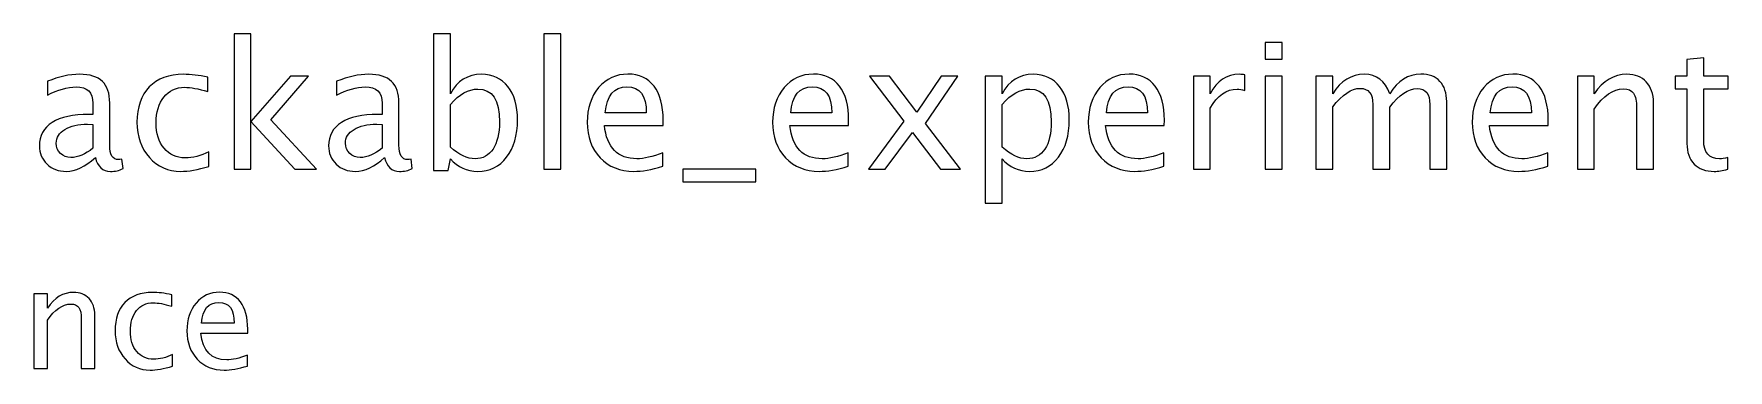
# Model space of a CAD drawing. Header units: centimetres. Extents: x -30.3 to 30.3, y -16.9 to 28.7.
# Drawn here: x 4.71 to 30.27, y 23.65 to 28.71 of the extents above; entities that cross this region are included whole.
import ezdxf

# ---------------------------------------------------------------- set-up
doc = ezdxf.new("R2010")
doc.units = ezdxf.units.CM
doc.header["$MEASUREMENT"] = 0
doc.layers.add('Layer 1', color=7, linetype='Continuous')

msp = doc.modelspace()

# ---------------------------------------------------------------- linework, layer by layer
at = {"layer": 'Layer 1'}
for points, knots in [([(7.73224, 26.67044), (7.73224, 26.67044), (7.73224, 28.71037), (7.73224, 28.71037), (7.73224, 28.71037), (7.73224, 28.71037), (7.98624, 28.71037), (7.98624, 28.71037), (7.98624, 28.71037), (7.98624, 28.71037), (7.98624, 27.39231), (7.98624, 27.39231), (7.98624, 27.39231), (7.98624, 27.39231), (8.58155, 28.07273), (8.58155, 28.07273), (8.58155, 28.07273), (8.58155, 28.07273), (8.85584, 28.07273), (8.85584, 28.07273), (8.85584, 28.07273), (8.85584, 28.07273), (8.28698, 27.41833), (8.28698, 27.41833), (8.28698, 27.41833), (8.28698, 27.41833), (8.9749, 26.67044), (8.9749, 26.67044), (8.9749, 26.67044), (8.9749, 26.67044), (8.6477, 26.67044), (8.6477, 26.67044), (8.6477, 26.67044), (8.6477, 26.67044), (7.98624, 27.38966), (7.98624, 27.38966), (7.98624, 27.38966), (7.98624, 27.38966), (7.98624, 26.67044), (7.98624, 26.67044), (7.98624, 26.67044), (7.98624, 26.67044), (7.73224, 26.67044), (7.73224, 26.67044)], [0, 0, 0, 0, 0.08333333, 0.08333333, 0.08333333, 0.08333333, 0.16666667, 0.16666667, 0.16666667, 0.16666667, 0.25, 0.25, 0.25, 0.25, 0.33333333, 0.33333333, 0.33333333, 0.33333333, 0.41666667, 0.41666667, 0.41666667, 0.41666667, 0.5, 0.5, 0.5, 0.5, 0.58333333, 0.58333333, 0.58333333, 0.58333333, 0.66666667, 0.66666667, 0.66666667, 0.66666667, 0.75, 0.75, 0.75, 0.75, 0.83333333, 0.83333333, 0.83333333, 0.83333333, 1, 1, 1, 1]), ([(10.73967, 26.65457), (10.73967, 26.65457), (10.73967, 28.71037), (10.73967, 28.71037), (10.73967, 28.71037), (10.73967, 28.71037), (10.99367, 28.71037), (10.99367, 28.71037), (10.99367, 28.71037), (10.99367, 28.71037), (10.99367, 27.80771), (10.99367, 27.80771), (10.99367, 27.80771), (11.09774, 28.00394), (11.25428, 28.10183), (11.46286, 28.10183), (11.46286, 28.10183), (11.63176, 28.10183), (11.76449, 28.04054), (11.8615, 27.91751), (11.8615, 27.91751), (11.95852, 27.79448), (12.00702, 27.62647), (12.00702, 27.41348), (12.00702, 27.41348), (12.00702, 27.18153), (11.9519, 26.99411), (11.8421, 26.85212), (11.8421, 26.85212), (11.7323, 26.70969), (11.58766, 26.63869), (11.40862, 26.63869), (11.40862, 26.63869), (11.24238, 26.63869), (11.10391, 26.70219), (10.99367, 26.82963), (10.99367, 26.82963), (10.99367, 26.82963), (10.9628, 26.65457), (10.9628, 26.65457), (10.9628, 26.65457), (10.9628, 26.65457), (10.73967, 26.65457), (10.73967, 26.65457)], [0, 0, 0, 0, 0.08333333, 0.08333333, 0.08333333, 0.08333333, 0.16666667, 0.16666667, 0.16666667, 0.16666667, 0.25, 0.25, 0.25, 0.25, 0.33333333, 0.33333333, 0.33333333, 0.33333333, 0.41666667, 0.41666667, 0.41666667, 0.41666667, 0.5, 0.5, 0.5, 0.5, 0.58333333, 0.58333333, 0.58333333, 0.58333333, 0.66666667, 0.66666667, 0.66666667, 0.66666667, 0.75, 0.75, 0.75, 0.75, 0.83333333, 0.83333333, 0.83333333, 0.83333333, 1, 1, 1, 1]), ([(12.40478, 26.67044), (12.40478, 26.67044), (12.40478, 28.71037), (12.40478, 28.71037), (12.40478, 28.71037), (12.40478, 28.71037), (12.65878, 28.71037), (12.65878, 28.71037), (12.65878, 28.71037), (12.65878, 28.71037), (12.65878, 26.67044), (12.65878, 26.67044), (12.65878, 26.67044), (12.65878, 26.67044), (12.40478, 26.67044), (12.40478, 26.67044)], [0, 0, 0, 0, 0.2, 0.2, 0.2, 0.2, 0.4, 0.4, 0.4, 0.4, 0.6, 0.6, 0.6, 0.6, 1, 1, 1, 1]), ([(23.28532, 28.32938), (23.28532, 28.32938), (23.28532, 28.58338), (23.28532, 28.58338), (23.28532, 28.58338), (23.28532, 28.58338), (23.53932, 28.58338), (23.53932, 28.58338), (23.53932, 28.58338), (23.53932, 28.58338), (23.53932, 28.32938), (23.53932, 28.32938), (23.53932, 28.32938), (23.53932, 28.32938), (23.28532, 28.32938), (23.28532, 28.32938)], [0, 0, 0, 0, 0.2, 0.2, 0.2, 0.2, 0.4, 0.4, 0.4, 0.4, 0.6, 0.6, 0.6, 0.6, 1, 1, 1, 1]), ([(30.26369, 26.67088), (30.1852, 26.64927), (30.11685, 26.63869), (30.05908, 26.63869), (30.05908, 26.63869), (29.92943, 26.63869), (29.82845, 26.67573), (29.75613, 26.74981), (29.75613, 26.74981), (29.68337, 26.8239), (29.64721, 26.92664), (29.64721, 27.0585), (29.64721, 27.0585), (29.64721, 27.0585), (29.64721, 27.88223), (29.64721, 27.88223), (29.64721, 27.88223), (29.64721, 27.88223), (29.47171, 27.88223), (29.47171, 27.88223), (29.47171, 27.88223), (29.47171, 27.88223), (29.47171, 28.07273), (29.47171, 28.07273), (29.47171, 28.07273), (29.47171, 28.07273), (29.64721, 28.07273), (29.64721, 28.07273), (29.64721, 28.07273), (29.64721, 28.07273), (29.64721, 28.32629), (29.64721, 28.32629), (29.64721, 28.32629), (29.64721, 28.32629), (29.90121, 28.35054), (29.90121, 28.35054), (29.90121, 28.35054), (29.90121, 28.35054), (29.90121, 28.07273), (29.90121, 28.07273), (29.90121, 28.07273), (29.90121, 28.07273), (30.26898, 28.07273), (30.26898, 28.07273), (30.26898, 28.07273), (30.26898, 28.07273), (30.26898, 27.88223), (30.26898, 27.88223), (30.26898, 27.88223), (30.26898, 27.88223), (29.90121, 27.88223), (29.90121, 27.88223), (29.90121, 27.88223), (29.90121, 27.88223), (29.90121, 27.10436), (29.90121, 27.10436), (29.90121, 27.10436), (29.90121, 26.92091), (29.98103, 26.82919), (30.14022, 26.82919), (30.14022, 26.82919), (30.17417, 26.82919), (30.21518, 26.83492), (30.26369, 26.84595), (30.26369, 26.84595), (30.26369, 26.84595), (30.26369, 26.67088), (30.26369, 26.67088)], [0, 0, 0, 0, 0.05555556, 0.05555556, 0.05555556, 0.05555556, 0.11111111, 0.11111111, 0.11111111, 0.11111111, 0.16666667, 0.16666667, 0.16666667, 0.16666667, 0.22222222, 0.22222222, 0.22222222, 0.22222222, 0.27777778, 0.27777778, 0.27777778, 0.27777778, 0.33333333, 0.33333333, 0.33333333, 0.33333333, 0.38888889, 0.38888889, 0.38888889, 0.38888889, 0.44444444, 0.44444444, 0.44444444, 0.44444444, 0.5, 0.5, 0.5, 0.5, 0.55555556, 0.55555556, 0.55555556, 0.55555556, 0.61111111, 0.61111111, 0.61111111, 0.61111111, 0.66666667, 0.66666667, 0.66666667, 0.66666667, 0.72222222, 0.72222222, 0.72222222, 0.72222222, 0.77777778, 0.77777778, 0.77777778, 0.77777778, 0.83333333, 0.83333333, 0.83333333, 0.83333333, 0.88888889, 0.88888889, 0.88888889, 0.88888889, 1, 1, 1, 1]), ([(5.63894, 26.84903), (5.48637, 26.7088), (5.33952, 26.63869), (5.19841, 26.63869), (5.19841, 26.63869), (5.08244, 26.63869), (4.98586, 26.67485), (4.90958, 26.74761), (4.90958, 26.74761), (4.83285, 26.82037), (4.79448, 26.91209), (4.79448, 27.02278), (4.79448, 27.02278), (4.79448, 27.17579), (4.85886, 27.29353), (4.98763, 27.37555), (4.98763, 27.37555), (5.11639, 27.45757), (5.30116, 27.49858), (5.54193, 27.49858), (5.54193, 27.49858), (5.54193, 27.49858), (5.60146, 27.49858), (5.60146, 27.49858), (5.60146, 27.49858), (5.60146, 27.49858), (5.60146, 27.66748), (5.60146, 27.66748), (5.60146, 27.66748), (5.60146, 27.8302), (5.51679, 27.91133), (5.34702, 27.91133), (5.34702, 27.91133), (5.21561, 27.91133), (5.07185, 27.86988), (4.91619, 27.78698), (4.91619, 27.78698), (4.91619, 27.78698), (4.91619, 27.996), (4.91619, 27.996), (4.91619, 27.996), (5.08729, 28.06656), (5.24868, 28.10183), (5.39994, 28.10183), (5.39994, 28.10183), (5.5556, 28.10183), (5.67069, 28.06656), (5.74433, 27.99556), (5.74433, 27.99556), (5.81842, 27.92456), (5.85546, 27.8152), (5.85546, 27.66748), (5.85546, 27.66748), (5.85546, 27.66748), (5.85546, 27.0338), (5.85546, 27.0338), (5.85546, 27.0338), (5.85546, 26.88872), (5.9, 26.81596), (5.98951, 26.81596), (5.98951, 26.81596), (6.00054, 26.81596), (6.01685, 26.81772), (6.03846, 26.82125), (6.03846, 26.82125), (6.03846, 26.82125), (6.05654, 26.68014), (6.05654, 26.68014), (6.05654, 26.68014), (5.99878, 26.65236), (5.93528, 26.63869), (5.8656, 26.63869), (5.8656, 26.63869), (5.74698, 26.63869), (5.67157, 26.7088), (5.63894, 26.84903)], [0, 0, 0, 0, 0.05, 0.05, 0.05, 0.05, 0.1, 0.1, 0.1, 0.1, 0.15, 0.15, 0.15, 0.15, 0.2, 0.2, 0.2, 0.2, 0.25, 0.25, 0.25, 0.25, 0.3, 0.3, 0.3, 0.3, 0.35, 0.35, 0.35, 0.35, 0.4, 0.4, 0.4, 0.4, 0.45, 0.45, 0.45, 0.45, 0.5, 0.5, 0.5, 0.5, 0.55, 0.55, 0.55, 0.55, 0.6, 0.6, 0.6, 0.6, 0.65, 0.65, 0.65, 0.65, 0.7, 0.7, 0.7, 0.7, 0.75, 0.75, 0.75, 0.75, 0.8, 0.8, 0.8, 0.8, 0.85, 0.85, 0.85, 0.85, 0.9, 0.9, 0.9, 0.9, 1, 1, 1, 1]), ([(7.3508, 26.71277), (7.18631, 26.66338), (7.04432, 26.63869), (6.92482, 26.63869), (6.92482, 26.63869), (6.7352, 26.63869), (6.57821, 26.7088), (6.45342, 26.84859), (6.45342, 26.84859), (6.32862, 26.98882), (6.266, 27.16565), (6.266, 27.37864), (6.266, 27.37864), (6.266, 27.60618), (6.32774, 27.78389), (6.45121, 27.91089), (6.45121, 27.91089), (6.57468, 28.03833), (6.7471, 28.10183), (6.96847, 28.10183), (6.96847, 28.10183), (7.07739, 28.10183), (7.19998, 28.08684), (7.33492, 28.05685), (7.33492, 28.05685), (7.33492, 28.05685), (7.33492, 27.84254), (7.33492, 27.84254), (7.33492, 27.84254), (7.1916, 27.88488), (7.07475, 27.90604), (6.98479, 27.90604), (6.98479, 27.90604), (6.85426, 27.90604), (6.74975, 27.85709), (6.6717, 27.75964), (6.6717, 27.75964), (6.59365, 27.66219), (6.5544, 27.5321), (6.5544, 27.36982), (6.5544, 27.36982), (6.5544, 27.21239), (6.59497, 27.08539), (6.67567, 26.98794), (6.67567, 26.98794), (6.75637, 26.89093), (6.86176, 26.84242), (6.99273, 26.84242), (6.99273, 26.84242), (7.1087, 26.84242), (7.22776, 26.87241), (7.3508, 26.93238), (7.3508, 26.93238), (7.3508, 26.93238), (7.3508, 26.71277), (7.3508, 26.71277)], [0, 0, 0, 0, 0.06666667, 0.06666667, 0.06666667, 0.06666667, 0.13333333, 0.13333333, 0.13333333, 0.13333333, 0.2, 0.2, 0.2, 0.2, 0.26666667, 0.26666667, 0.26666667, 0.26666667, 0.33333333, 0.33333333, 0.33333333, 0.33333333, 0.4, 0.4, 0.4, 0.4, 0.46666667, 0.46666667, 0.46666667, 0.46666667, 0.53333333, 0.53333333, 0.53333333, 0.53333333, 0.6, 0.6, 0.6, 0.6, 0.66666667, 0.66666667, 0.66666667, 0.66666667, 0.73333333, 0.73333333, 0.73333333, 0.73333333, 0.8, 0.8, 0.8, 0.8, 0.86666667, 0.86666667, 0.86666667, 0.86666667, 1, 1, 1, 1]), ([(10.00148, 26.84903), (9.84891, 26.7088), (9.70206, 26.63869), (9.56095, 26.63869), (9.56095, 26.63869), (9.44498, 26.63869), (9.3484, 26.67485), (9.27212, 26.74761), (9.27212, 26.74761), (9.19539, 26.82037), (9.15702, 26.91209), (9.15702, 27.02278), (9.15702, 27.02278), (9.15702, 27.17579), (9.2214, 27.29353), (9.35017, 27.37555), (9.35017, 27.37555), (9.47893, 27.45757), (9.6637, 27.49858), (9.90447, 27.49858), (9.90447, 27.49858), (9.90447, 27.49858), (9.964, 27.49858), (9.964, 27.49858), (9.964, 27.49858), (9.964, 27.49858), (9.964, 27.66748), (9.964, 27.66748), (9.964, 27.66748), (9.964, 27.8302), (9.87933, 27.91133), (9.70956, 27.91133), (9.70956, 27.91133), (9.57815, 27.91133), (9.43439, 27.86988), (9.27873, 27.78698), (9.27873, 27.78698), (9.27873, 27.78698), (9.27873, 27.996), (9.27873, 27.996), (9.27873, 27.996), (9.44983, 28.06656), (9.61122, 28.10183), (9.76248, 28.10183), (9.76248, 28.10183), (9.91814, 28.10183), (10.03323, 28.06656), (10.10687, 27.99556), (10.10687, 27.99556), (10.18096, 27.92456), (10.218, 27.8152), (10.218, 27.66748), (10.218, 27.66748), (10.218, 27.66748), (10.218, 27.0338), (10.218, 27.0338), (10.218, 27.0338), (10.218, 26.88872), (10.26254, 26.81596), (10.35205, 26.81596), (10.35205, 26.81596), (10.36308, 26.81596), (10.37939, 26.81772), (10.401, 26.82125), (10.401, 26.82125), (10.401, 26.82125), (10.41908, 26.68014), (10.41908, 26.68014), (10.41908, 26.68014), (10.36132, 26.65236), (10.29782, 26.63869), (10.22814, 26.63869), (10.22814, 26.63869), (10.10952, 26.63869), (10.03411, 26.7088), (10.00148, 26.84903)], [0, 0, 0, 0, 0.05, 0.05, 0.05, 0.05, 0.1, 0.1, 0.1, 0.1, 0.15, 0.15, 0.15, 0.15, 0.2, 0.2, 0.2, 0.2, 0.25, 0.25, 0.25, 0.25, 0.3, 0.3, 0.3, 0.3, 0.35, 0.35, 0.35, 0.35, 0.4, 0.4, 0.4, 0.4, 0.45, 0.45, 0.45, 0.45, 0.5, 0.5, 0.5, 0.5, 0.55, 0.55, 0.55, 0.55, 0.6, 0.6, 0.6, 0.6, 0.65, 0.65, 0.65, 0.65, 0.7, 0.7, 0.7, 0.7, 0.75, 0.75, 0.75, 0.75, 0.8, 0.8, 0.8, 0.8, 0.85, 0.85, 0.85, 0.85, 0.9, 0.9, 0.9, 0.9, 1, 1, 1, 1]), ([(10.99367, 27.0047), (11.12464, 26.88784), (11.24943, 26.82919), (11.36805, 26.82919), (11.36805, 26.82919), (11.48491, 26.82919), (11.57531, 26.87814), (11.63881, 26.97559), (11.63881, 26.97559), (11.70275, 27.07305), (11.7345, 27.21019), (11.7345, 27.38746), (11.7345, 27.38746), (11.7345, 27.71554), (11.62602, 27.87958), (11.40906, 27.87958), (11.40906, 27.87958), (11.26707, 27.87958), (11.12861, 27.80286), (10.99367, 27.64896), (10.99367, 27.64896), (10.99367, 27.64896), (10.99367, 27.0047), (10.99367, 27.0047)], [0, 0, 0, 0, 0.14285714, 0.14285714, 0.14285714, 0.14285714, 0.28571429, 0.28571429, 0.28571429, 0.28571429, 0.42857143, 0.42857143, 0.42857143, 0.42857143, 0.57142857, 0.57142857, 0.57142857, 0.57142857, 0.71428571, 0.71428571, 0.71428571, 0.71428571, 1, 1, 1, 1]), ([(14.19865, 26.71542), (14.02799, 26.66427), (13.88203, 26.63869), (13.76032, 26.63869), (13.76032, 26.63869), (13.55262, 26.63869), (13.38373, 26.70748), (13.25365, 26.84462), (13.25365, 26.84462), (13.12356, 26.98177), (13.05829, 27.15948), (13.05829, 27.3782), (13.05829, 27.3782), (13.05829, 27.59031), (13.11562, 27.76449), (13.23071, 27.90075), (13.23071, 27.90075), (13.34581, 28.03657), (13.49309, 28.10448), (13.67257, 28.10448), (13.67257, 28.10448), (13.84234, 28.10448), (13.97375, 28.04407), (14.06636, 27.92324), (14.06636, 27.92324), (14.15896, 27.80241), (14.20526, 27.63132), (14.20526, 27.40951), (14.20526, 27.40951), (14.20526, 27.40951), (14.20394, 27.3319), (14.20394, 27.3319), (14.20394, 27.3319), (14.20394, 27.3319), (13.31759, 27.3319), (13.31759, 27.3319), (13.31759, 27.3319), (13.35463, 26.99676), (13.51823, 26.82919), (13.80795, 26.82919), (13.80795, 26.82919), (13.91422, 26.82919), (14.04431, 26.85918), (14.19865, 26.91915), (14.19865, 26.91915), (14.19865, 26.91915), (14.19865, 26.71542), (14.19865, 26.71542)], [0, 0, 0, 0, 0.07692308, 0.07692308, 0.07692308, 0.07692308, 0.15384615, 0.15384615, 0.15384615, 0.15384615, 0.23076923, 0.23076923, 0.23076923, 0.23076923, 0.30769231, 0.30769231, 0.30769231, 0.30769231, 0.38461538, 0.38461538, 0.38461538, 0.38461538, 0.46153846, 0.46153846, 0.46153846, 0.46153846, 0.53846154, 0.53846154, 0.53846154, 0.53846154, 0.61538462, 0.61538462, 0.61538462, 0.61538462, 0.69230769, 0.69230769, 0.69230769, 0.69230769, 0.76923077, 0.76923077, 0.76923077, 0.76923077, 0.84615385, 0.84615385, 0.84615385, 0.84615385, 1, 1, 1, 1]), ([(13.33082, 27.5224), (13.33082, 27.5224), (13.94994, 27.5224), (13.94994, 27.5224), (13.94994, 27.5224), (13.94994, 27.78345), (13.85248, 27.91398), (13.65802, 27.91398), (13.65802, 27.91398), (13.46222, 27.91398), (13.3533, 27.78345), (13.33082, 27.5224)], [0, 0, 0, 0, 0.25, 0.25, 0.25, 0.25, 0.5, 0.5, 0.5, 0.5, 1, 1, 1, 1]), ([(16.99573, 26.71542), (16.82507, 26.66427), (16.67911, 26.63869), (16.5574, 26.63869), (16.5574, 26.63869), (16.3497, 26.63869), (16.18081, 26.70748), (16.05073, 26.84462), (16.05073, 26.84462), (15.92064, 26.98177), (15.85537, 27.15948), (15.85537, 27.3782), (15.85537, 27.3782), (15.85537, 27.59031), (15.9127, 27.76449), (16.02779, 27.90075), (16.02779, 27.90075), (16.14289, 28.03657), (16.29017, 28.10448), (16.46965, 28.10448), (16.46965, 28.10448), (16.63942, 28.10448), (16.77083, 28.04407), (16.86344, 27.92324), (16.86344, 27.92324), (16.95604, 27.80241), (17.00234, 27.63132), (17.00234, 27.40951), (17.00234, 27.40951), (17.00234, 27.40951), (17.00102, 27.3319), (17.00102, 27.3319), (17.00102, 27.3319), (17.00102, 27.3319), (16.11467, 27.3319), (16.11467, 27.3319), (16.11467, 27.3319), (16.15171, 26.99676), (16.31531, 26.82919), (16.60503, 26.82919), (16.60503, 26.82919), (16.7113, 26.82919), (16.84139, 26.85918), (16.99573, 26.91915), (16.99573, 26.91915), (16.99573, 26.91915), (16.99573, 26.71542), (16.99573, 26.71542)], [0, 0, 0, 0, 0.07692308, 0.07692308, 0.07692308, 0.07692308, 0.15384615, 0.15384615, 0.15384615, 0.15384615, 0.23076923, 0.23076923, 0.23076923, 0.23076923, 0.30769231, 0.30769231, 0.30769231, 0.30769231, 0.38461538, 0.38461538, 0.38461538, 0.38461538, 0.46153846, 0.46153846, 0.46153846, 0.46153846, 0.53846154, 0.53846154, 0.53846154, 0.53846154, 0.61538462, 0.61538462, 0.61538462, 0.61538462, 0.69230769, 0.69230769, 0.69230769, 0.69230769, 0.76923077, 0.76923077, 0.76923077, 0.76923077, 0.84615385, 0.84615385, 0.84615385, 0.84615385, 1, 1, 1, 1]), ([(16.1279, 27.5224), (16.1279, 27.5224), (16.74702, 27.5224), (16.74702, 27.5224), (16.74702, 27.5224), (16.74702, 27.78345), (16.64956, 27.91398), (16.4551, 27.91398), (16.4551, 27.91398), (16.2593, 27.91398), (16.15038, 27.78345), (16.1279, 27.5224)], [0, 0, 0, 0, 0.25, 0.25, 0.25, 0.25, 0.5, 0.5, 0.5, 0.5, 1, 1, 1, 1]), ([(17.30044, 26.67044), (17.30044, 26.67044), (17.83446, 27.39407), (17.83446, 27.39407), (17.83446, 27.39407), (17.83446, 27.39407), (17.31632, 28.07273), (17.31632, 28.07273), (17.31632, 28.07273), (17.31632, 28.07273), (17.61926, 28.07273), (17.61926, 28.07273), (17.61926, 28.07273), (17.61926, 28.07273), (18.02848, 27.53254), (18.02848, 27.53254), (18.02848, 27.53254), (18.02848, 27.53254), (18.3989, 28.07273), (18.3989, 28.07273), (18.3989, 28.07273), (18.3989, 28.07273), (18.64717, 28.07273), (18.64717, 28.07273), (18.64717, 28.07273), (18.64717, 28.07273), (18.1621, 27.36144), (18.1621, 27.36144), (18.1621, 27.36144), (18.1621, 27.36144), (18.6895, 26.67044), (18.6895, 26.67044), (18.6895, 26.67044), (18.6895, 26.67044), (18.38655, 26.67044), (18.38655, 26.67044), (18.38655, 26.67044), (18.38655, 26.67044), (17.9641, 27.22606), (17.9641, 27.22606), (17.9641, 27.22606), (17.9641, 27.22606), (17.55532, 26.67044), (17.55532, 26.67044), (17.55532, 26.67044), (17.55532, 26.67044), (17.30044, 26.67044), (17.30044, 26.67044)], [0, 0, 0, 0, 0.07692308, 0.07692308, 0.07692308, 0.07692308, 0.15384615, 0.15384615, 0.15384615, 0.15384615, 0.23076923, 0.23076923, 0.23076923, 0.23076923, 0.30769231, 0.30769231, 0.30769231, 0.30769231, 0.38461538, 0.38461538, 0.38461538, 0.38461538, 0.46153846, 0.46153846, 0.46153846, 0.46153846, 0.53846154, 0.53846154, 0.53846154, 0.53846154, 0.61538462, 0.61538462, 0.61538462, 0.61538462, 0.69230769, 0.69230769, 0.69230769, 0.69230769, 0.76923077, 0.76923077, 0.76923077, 0.76923077, 0.84615385, 0.84615385, 0.84615385, 0.84615385, 1, 1, 1, 1]), ([(19.06345, 26.15979), (19.06345, 26.15979), (19.06345, 28.07273), (19.06345, 28.07273), (19.06345, 28.07273), (19.06345, 28.07273), (19.31745, 28.07273), (19.31745, 28.07273), (19.31745, 28.07273), (19.31745, 28.07273), (19.31745, 27.80771), (19.31745, 27.80771), (19.31745, 27.80771), (19.42152, 28.00394), (19.57806, 28.10183), (19.78664, 28.10183), (19.78664, 28.10183), (19.95554, 28.10183), (20.08827, 28.04054), (20.18528, 27.91751), (20.18528, 27.91751), (20.2823, 27.79448), (20.3308, 27.62647), (20.3308, 27.41348), (20.3308, 27.41348), (20.3308, 27.18153), (20.27568, 26.99411), (20.16588, 26.85212), (20.16588, 26.85212), (20.05608, 26.70969), (19.91144, 26.63869), (19.7324, 26.63869), (19.7324, 26.63869), (19.56616, 26.63869), (19.42769, 26.70219), (19.31745, 26.82963), (19.31745, 26.82963), (19.31745, 26.82963), (19.31745, 26.15979), (19.31745, 26.15979), (19.31745, 26.15979), (19.31745, 26.15979), (19.06345, 26.15979), (19.06345, 26.15979)], [0, 0, 0, 0, 0.08333333, 0.08333333, 0.08333333, 0.08333333, 0.16666667, 0.16666667, 0.16666667, 0.16666667, 0.25, 0.25, 0.25, 0.25, 0.33333333, 0.33333333, 0.33333333, 0.33333333, 0.41666667, 0.41666667, 0.41666667, 0.41666667, 0.5, 0.5, 0.5, 0.5, 0.58333333, 0.58333333, 0.58333333, 0.58333333, 0.66666667, 0.66666667, 0.66666667, 0.66666667, 0.75, 0.75, 0.75, 0.75, 0.83333333, 0.83333333, 0.83333333, 0.83333333, 1, 1, 1, 1]), ([(19.31745, 27.0047), (19.44842, 26.88784), (19.57321, 26.82919), (19.69183, 26.82919), (19.69183, 26.82919), (19.80869, 26.82919), (19.89909, 26.87814), (19.96259, 26.97559), (19.96259, 26.97559), (20.02653, 27.07305), (20.05828, 27.21019), (20.05828, 27.38746), (20.05828, 27.38746), (20.05828, 27.71554), (19.9498, 27.87958), (19.73284, 27.87958), (19.73284, 27.87958), (19.59085, 27.87958), (19.45239, 27.80286), (19.31745, 27.64896), (19.31745, 27.64896), (19.31745, 27.64896), (19.31745, 27.0047), (19.31745, 27.0047)], [0, 0, 0, 0, 0.14285714, 0.14285714, 0.14285714, 0.14285714, 0.28571429, 0.28571429, 0.28571429, 0.28571429, 0.42857143, 0.42857143, 0.42857143, 0.42857143, 0.57142857, 0.57142857, 0.57142857, 0.57142857, 0.71428571, 0.71428571, 0.71428571, 0.71428571, 1, 1, 1, 1]), ([(21.75779, 26.71542), (21.58713, 26.66427), (21.44117, 26.63869), (21.31946, 26.63869), (21.31946, 26.63869), (21.11176, 26.63869), (20.94287, 26.70748), (20.81279, 26.84462), (20.81279, 26.84462), (20.6827, 26.98177), (20.61743, 27.15948), (20.61743, 27.3782), (20.61743, 27.3782), (20.61743, 27.59031), (20.67476, 27.76449), (20.78985, 27.90075), (20.78985, 27.90075), (20.90495, 28.03657), (21.05223, 28.10448), (21.23171, 28.10448), (21.23171, 28.10448), (21.40148, 28.10448), (21.53289, 28.04407), (21.6255, 27.92324), (21.6255, 27.92324), (21.7181, 27.80241), (21.7644, 27.63132), (21.7644, 27.40951), (21.7644, 27.40951), (21.7644, 27.40951), (21.76308, 27.3319), (21.76308, 27.3319), (21.76308, 27.3319), (21.76308, 27.3319), (20.87673, 27.3319), (20.87673, 27.3319), (20.87673, 27.3319), (20.91377, 26.99676), (21.07737, 26.82919), (21.36709, 26.82919), (21.36709, 26.82919), (21.47336, 26.82919), (21.60345, 26.85918), (21.75779, 26.91915), (21.75779, 26.91915), (21.75779, 26.91915), (21.75779, 26.71542), (21.75779, 26.71542)], [0, 0, 0, 0, 0.07692308, 0.07692308, 0.07692308, 0.07692308, 0.15384615, 0.15384615, 0.15384615, 0.15384615, 0.23076923, 0.23076923, 0.23076923, 0.23076923, 0.30769231, 0.30769231, 0.30769231, 0.30769231, 0.38461538, 0.38461538, 0.38461538, 0.38461538, 0.46153846, 0.46153846, 0.46153846, 0.46153846, 0.53846154, 0.53846154, 0.53846154, 0.53846154, 0.61538462, 0.61538462, 0.61538462, 0.61538462, 0.69230769, 0.69230769, 0.69230769, 0.69230769, 0.76923077, 0.76923077, 0.76923077, 0.76923077, 0.84615385, 0.84615385, 0.84615385, 0.84615385, 1, 1, 1, 1]), ([(20.88996, 27.5224), (20.88996, 27.5224), (21.50908, 27.5224), (21.50908, 27.5224), (21.50908, 27.5224), (21.50908, 27.78345), (21.41162, 27.91398), (21.21716, 27.91398), (21.21716, 27.91398), (21.02136, 27.91398), (20.91244, 27.78345), (20.88996, 27.5224)], [0, 0, 0, 0, 0.25, 0.25, 0.25, 0.25, 0.5, 0.5, 0.5, 0.5, 1, 1, 1, 1]), ([(22.20273, 26.67044), (22.20273, 26.67044), (22.20273, 28.07273), (22.20273, 28.07273), (22.20273, 28.07273), (22.20273, 28.07273), (22.45673, 28.07273), (22.45673, 28.07273), (22.45673, 28.07273), (22.45673, 28.07273), (22.45673, 27.80771), (22.45673, 27.80771), (22.45673, 27.80771), (22.55771, 28.00394), (22.70411, 28.10183), (22.89638, 28.10183), (22.89638, 28.10183), (22.9224, 28.10183), (22.94974, 28.09963), (22.97796, 28.09522), (22.97796, 28.09522), (22.97796, 28.09522), (22.97796, 27.85754), (22.97796, 27.85754), (22.97796, 27.85754), (22.93386, 27.87209), (22.89506, 27.87958), (22.86154, 27.87958), (22.86154, 27.87958), (22.70015, 27.87958), (22.56521, 27.78433), (22.45673, 27.59339), (22.45673, 27.59339), (22.45673, 27.59339), (22.45673, 26.67044), (22.45673, 26.67044), (22.45673, 26.67044), (22.45673, 26.67044), (22.20273, 26.67044), (22.20273, 26.67044)], [0, 0, 0, 0, 0.09090909, 0.09090909, 0.09090909, 0.09090909, 0.18181818, 0.18181818, 0.18181818, 0.18181818, 0.27272727, 0.27272727, 0.27272727, 0.27272727, 0.36363636, 0.36363636, 0.36363636, 0.36363636, 0.45454545, 0.45454545, 0.45454545, 0.45454545, 0.54545455, 0.54545455, 0.54545455, 0.54545455, 0.63636364, 0.63636364, 0.63636364, 0.63636364, 0.72727273, 0.72727273, 0.72727273, 0.72727273, 0.81818182, 0.81818182, 0.81818182, 0.81818182, 1, 1, 1, 1]), ([(23.28532, 26.67044), (23.28532, 26.67044), (23.28532, 28.07273), (23.28532, 28.07273), (23.28532, 28.07273), (23.28532, 28.07273), (23.53932, 28.07273), (23.53932, 28.07273), (23.53932, 28.07273), (23.53932, 28.07273), (23.53932, 26.67044), (23.53932, 26.67044), (23.53932, 26.67044), (23.53932, 26.67044), (23.28532, 26.67044), (23.28532, 26.67044)], [0, 0, 0, 0, 0.2, 0.2, 0.2, 0.2, 0.4, 0.4, 0.4, 0.4, 0.6, 0.6, 0.6, 0.6, 1, 1, 1, 1]), ([(24.04996, 26.67044), (24.04996, 26.67044), (24.04996, 28.07273), (24.04996, 28.07273), (24.04996, 28.07273), (24.04996, 28.07273), (24.30396, 28.07273), (24.30396, 28.07273), (24.30396, 28.07273), (24.30396, 28.07273), (24.30396, 27.80771), (24.30396, 27.80771), (24.30396, 27.80771), (24.42787, 28.00394), (24.58662, 28.10183), (24.78109, 28.10183), (24.78109, 28.10183), (24.9685, 28.10183), (25.09594, 28.00394), (25.16385, 27.80771), (25.16385, 27.80771), (25.28424, 28.0057), (25.44123, 28.10448), (25.63393, 28.10448), (25.63393, 28.10448), (25.75696, 28.10448), (25.85265, 28.06832), (25.921, 27.99556), (25.921, 27.99556), (25.98935, 27.9228), (26.02375, 27.82094), (26.02375, 27.68997), (26.02375, 27.68997), (26.02375, 27.68997), (26.02375, 26.67044), (26.02375, 26.67044), (26.02375, 26.67044), (26.02375, 26.67044), (25.76975, 26.67044), (25.76975, 26.67044), (25.76975, 26.67044), (25.76975, 26.67044), (25.76975, 27.64807), (25.76975, 27.64807), (25.76975, 27.64807), (25.76975, 27.80771), (25.70625, 27.88752), (25.57925, 27.88752), (25.57925, 27.88752), (25.4474, 27.88752), (25.30893, 27.79448), (25.16385, 27.60795), (25.16385, 27.60795), (25.16385, 27.60795), (25.16385, 26.67044), (25.16385, 26.67044), (25.16385, 26.67044), (25.16385, 26.67044), (24.90985, 26.67044), (24.90985, 26.67044), (24.90985, 26.67044), (24.90985, 26.67044), (24.90985, 27.64896), (24.90985, 27.64896), (24.90985, 27.64896), (24.90985, 27.80991), (24.84547, 27.89017), (24.71627, 27.89017), (24.71627, 27.89017), (24.58795, 27.89017), (24.45036, 27.79668), (24.30396, 27.60927), (24.30396, 27.60927), (24.30396, 27.60927), (24.30396, 26.67044), (24.30396, 26.67044), (24.30396, 26.67044), (24.30396, 26.67044), (24.04996, 26.67044), (24.04996, 26.67044)], [0, 0, 0, 0, 0.04761905, 0.04761905, 0.04761905, 0.04761905, 0.0952381, 0.0952381, 0.0952381, 0.0952381, 0.14285714, 0.14285714, 0.14285714, 0.14285714, 0.19047619, 0.19047619, 0.19047619, 0.19047619, 0.23809524, 0.23809524, 0.23809524, 0.23809524, 0.28571429, 0.28571429, 0.28571429, 0.28571429, 0.33333333, 0.33333333, 0.33333333, 0.33333333, 0.38095238, 0.38095238, 0.38095238, 0.38095238, 0.42857143, 0.42857143, 0.42857143, 0.42857143, 0.47619048, 0.47619048, 0.47619048, 0.47619048, 0.52380952, 0.52380952, 0.52380952, 0.52380952, 0.57142857, 0.57142857, 0.57142857, 0.57142857, 0.61904762, 0.61904762, 0.61904762, 0.61904762, 0.66666667, 0.66666667, 0.66666667, 0.66666667, 0.71428571, 0.71428571, 0.71428571, 0.71428571, 0.76190476, 0.76190476, 0.76190476, 0.76190476, 0.80952381, 0.80952381, 0.80952381, 0.80952381, 0.85714286, 0.85714286, 0.85714286, 0.85714286, 0.9047619, 0.9047619, 0.9047619, 0.9047619, 1, 1, 1, 1]), ([(27.54951, 26.71542), (27.37885, 26.66427), (27.23289, 26.63869), (27.11118, 26.63869), (27.11118, 26.63869), (26.90348, 26.63869), (26.73459, 26.70748), (26.60451, 26.84462), (26.60451, 26.84462), (26.47442, 26.98177), (26.40915, 27.15948), (26.40915, 27.3782), (26.40915, 27.3782), (26.40915, 27.59031), (26.46648, 27.76449), (26.58157, 27.90075), (26.58157, 27.90075), (26.69667, 28.03657), (26.84395, 28.10448), (27.02343, 28.10448), (27.02343, 28.10448), (27.1932, 28.10448), (27.32461, 28.04407), (27.41722, 27.92324), (27.41722, 27.92324), (27.50982, 27.80241), (27.55612, 27.63132), (27.55612, 27.40951), (27.55612, 27.40951), (27.55612, 27.40951), (27.5548, 27.3319), (27.5548, 27.3319), (27.5548, 27.3319), (27.5548, 27.3319), (26.66845, 27.3319), (26.66845, 27.3319), (26.66845, 27.3319), (26.70549, 26.99676), (26.86909, 26.82919), (27.15881, 26.82919), (27.15881, 26.82919), (27.26508, 26.82919), (27.39517, 26.85918), (27.54951, 26.91915), (27.54951, 26.91915), (27.54951, 26.91915), (27.54951, 26.71542), (27.54951, 26.71542)], [0, 0, 0, 0, 0.07692308, 0.07692308, 0.07692308, 0.07692308, 0.15384615, 0.15384615, 0.15384615, 0.15384615, 0.23076923, 0.23076923, 0.23076923, 0.23076923, 0.30769231, 0.30769231, 0.30769231, 0.30769231, 0.38461538, 0.38461538, 0.38461538, 0.38461538, 0.46153846, 0.46153846, 0.46153846, 0.46153846, 0.53846154, 0.53846154, 0.53846154, 0.53846154, 0.61538462, 0.61538462, 0.61538462, 0.61538462, 0.69230769, 0.69230769, 0.69230769, 0.69230769, 0.76923077, 0.76923077, 0.76923077, 0.76923077, 0.84615385, 0.84615385, 0.84615385, 0.84615385, 1, 1, 1, 1]), ([(26.68168, 27.5224), (26.68168, 27.5224), (27.3008, 27.5224), (27.3008, 27.5224), (27.3008, 27.5224), (27.3008, 27.78345), (27.20334, 27.91398), (27.00888, 27.91398), (27.00888, 27.91398), (26.81308, 27.91398), (26.70416, 27.78345), (26.68168, 27.5224)], [0, 0, 0, 0, 0.25, 0.25, 0.25, 0.25, 0.5, 0.5, 0.5, 0.5, 1, 1, 1, 1]), ([(27.99445, 26.67044), (27.99445, 26.67044), (27.99445, 28.07273), (27.99445, 28.07273), (27.99445, 28.07273), (27.99445, 28.07273), (28.24845, 28.07273), (28.24845, 28.07273), (28.24845, 28.07273), (28.24845, 28.07273), (28.24845, 27.80771), (28.24845, 27.80771), (28.24845, 27.80771), (28.38295, 28.00394), (28.54787, 28.10183), (28.74278, 28.10183), (28.74278, 28.10183), (28.86537, 28.10183), (28.96282, 28.06347), (29.0347, 27.9863), (29.0347, 27.9863), (29.10658, 27.90957), (29.14274, 27.80594), (29.14274, 27.6763), (29.14274, 27.6763), (29.14274, 27.6763), (29.14274, 26.67044), (29.14274, 26.67044), (29.14274, 26.67044), (29.14274, 26.67044), (28.88874, 26.67044), (28.88874, 26.67044), (28.88874, 26.67044), (28.88874, 26.67044), (28.88874, 27.59339), (28.88874, 27.59339), (28.88874, 27.59339), (28.88874, 27.69746), (28.87331, 27.77155), (28.84288, 27.81564), (28.84288, 27.81564), (28.81201, 27.86018), (28.7613, 27.88223), (28.6903, 27.88223), (28.6903, 27.88223), (28.5342, 27.88223), (28.38691, 27.78037), (28.24845, 27.57664), (28.24845, 27.57664), (28.24845, 27.57664), (28.24845, 26.67044), (28.24845, 26.67044), (28.24845, 26.67044), (28.24845, 26.67044), (27.99445, 26.67044), (27.99445, 26.67044)], [0, 0, 0, 0, 0.06666667, 0.06666667, 0.06666667, 0.06666667, 0.13333333, 0.13333333, 0.13333333, 0.13333333, 0.2, 0.2, 0.2, 0.2, 0.26666667, 0.26666667, 0.26666667, 0.26666667, 0.33333333, 0.33333333, 0.33333333, 0.33333333, 0.4, 0.4, 0.4, 0.4, 0.46666667, 0.46666667, 0.46666667, 0.46666667, 0.53333333, 0.53333333, 0.53333333, 0.53333333, 0.6, 0.6, 0.6, 0.6, 0.66666667, 0.66666667, 0.66666667, 0.66666667, 0.73333333, 0.73333333, 0.73333333, 0.73333333, 0.8, 0.8, 0.8, 0.8, 0.86666667, 0.86666667, 0.86666667, 0.86666667, 1, 1, 1, 1]), ([(5.60146, 26.9875), (5.60146, 26.9875), (5.60146, 27.34777), (5.60146, 27.34777), (5.60146, 27.34777), (5.60146, 27.34777), (5.51988, 27.35042), (5.51988, 27.35042), (5.51988, 27.35042), (5.37877, 27.35042), (5.265, 27.3244), (5.17813, 27.27237), (5.17813, 27.27237), (5.0917, 27.21989), (5.04848, 27.15066), (5.04848, 27.06423), (5.04848, 27.06423), (5.04848, 27.00381), (5.07009, 26.95266), (5.11286, 26.91077), (5.11286, 26.91077), (5.15608, 26.86888), (5.20855, 26.84771), (5.27073, 26.84771), (5.27073, 26.84771), (5.37656, 26.84771), (5.48681, 26.89445), (5.60146, 26.9875)], [0, 0, 0, 0, 0.125, 0.125, 0.125, 0.125, 0.25, 0.25, 0.25, 0.25, 0.375, 0.375, 0.375, 0.375, 0.5, 0.5, 0.5, 0.5, 0.625, 0.625, 0.625, 0.625, 0.75, 0.75, 0.75, 0.75, 1, 1, 1, 1]), ([(9.964, 26.9875), (9.964, 26.9875), (9.964, 27.34777), (9.964, 27.34777), (9.964, 27.34777), (9.964, 27.34777), (9.88242, 27.35042), (9.88242, 27.35042), (9.88242, 27.35042), (9.74131, 27.35042), (9.62754, 27.3244), (9.54067, 27.27237), (9.54067, 27.27237), (9.45424, 27.21989), (9.41102, 27.15066), (9.41102, 27.06423), (9.41102, 27.06423), (9.41102, 27.00381), (9.43263, 26.95266), (9.4754, 26.91077), (9.4754, 26.91077), (9.51862, 26.86888), (9.57109, 26.84771), (9.63327, 26.84771), (9.63327, 26.84771), (9.7391, 26.84771), (9.84935, 26.89445), (9.964, 26.9875)], [0, 0, 0, 0, 0.125, 0.125, 0.125, 0.125, 0.25, 0.25, 0.25, 0.25, 0.375, 0.375, 0.375, 0.375, 0.5, 0.5, 0.5, 0.5, 0.625, 0.625, 0.625, 0.625, 0.75, 0.75, 0.75, 0.75, 1, 1, 1, 1]), ([(14.50071, 26.47994), (14.50071, 26.47994), (14.50071, 26.67044), (14.50071, 26.67044), (14.50071, 26.67044), (14.50071, 26.67044), (15.60138, 26.67044), (15.60138, 26.67044), (15.60138, 26.67044), (15.60138, 26.67044), (15.60138, 26.47994), (15.60138, 26.47994), (15.60138, 26.47994), (15.60138, 26.47994), (14.50071, 26.47994), (14.50071, 26.47994)], [0, 0, 0, 0, 0.2, 0.2, 0.2, 0.2, 0.4, 0.4, 0.4, 0.4, 0.6, 0.6, 0.6, 0.6, 1, 1, 1, 1]), ([(4.71138, 23.67044), (4.71138, 23.67044), (4.71138, 24.79228), (4.71138, 24.79228), (4.71138, 24.79228), (4.71138, 24.79228), (4.91458, 24.79228), (4.91458, 24.79228), (4.91458, 24.79228), (4.91458, 24.79228), (4.91458, 24.58026), (4.91458, 24.58026), (4.91458, 24.58026), (5.02218, 24.73724), (5.15412, 24.81556), (5.31005, 24.81556), (5.31005, 24.81556), (5.40812, 24.81556), (5.48608, 24.78487), (5.54358, 24.72313), (5.54358, 24.72313), (5.60109, 24.66175), (5.63002, 24.57884), (5.63002, 24.47513), (5.63002, 24.47513), (5.63002, 24.47513), (5.63002, 23.67044), (5.63002, 23.67044), (5.63002, 23.67044), (5.63002, 23.67044), (5.42681, 23.67044), (5.42681, 23.67044), (5.42681, 23.67044), (5.42681, 23.67044), (5.42681, 24.40881), (5.42681, 24.40881), (5.42681, 24.40881), (5.42681, 24.49206), (5.41447, 24.55133), (5.39013, 24.58661), (5.39013, 24.58661), (5.36543, 24.62224), (5.32486, 24.63987), (5.26806, 24.63987), (5.26806, 24.63987), (5.14318, 24.63987), (5.02535, 24.55838), (4.91458, 24.3954), (4.91458, 24.3954), (4.91458, 24.3954), (4.91458, 23.67044), (4.91458, 23.67044), (4.91458, 23.67044), (4.91458, 23.67044), (4.71138, 23.67044), (4.71138, 23.67044)], [0, 0, 0, 0, 0.06666667, 0.06666667, 0.06666667, 0.06666667, 0.13333333, 0.13333333, 0.13333333, 0.13333333, 0.2, 0.2, 0.2, 0.2, 0.26666667, 0.26666667, 0.26666667, 0.26666667, 0.33333333, 0.33333333, 0.33333333, 0.33333333, 0.4, 0.4, 0.4, 0.4, 0.46666667, 0.46666667, 0.46666667, 0.46666667, 0.53333333, 0.53333333, 0.53333333, 0.53333333, 0.6, 0.6, 0.6, 0.6, 0.66666667, 0.66666667, 0.66666667, 0.66666667, 0.73333333, 0.73333333, 0.73333333, 0.73333333, 0.8, 0.8, 0.8, 0.8, 0.86666667, 0.86666667, 0.86666667, 0.86666667, 1, 1, 1, 1]), ([(6.80406, 23.70431), (6.67248, 23.6648), (6.55888, 23.64504), (6.46328, 23.64504), (6.46328, 23.64504), (6.31159, 23.64504), (6.186, 23.70113), (6.08616, 23.81296), (6.08616, 23.81296), (5.98632, 23.92515), (5.93623, 24.06661), (5.93623, 24.237), (5.93623, 24.237), (5.93623, 24.41904), (5.98562, 24.56121), (6.0844, 24.66281), (6.0844, 24.66281), (6.18318, 24.76476), (6.32111, 24.81556), (6.49821, 24.81556), (6.49821, 24.81556), (6.58534, 24.81556), (6.68341, 24.80356), (6.79136, 24.77958), (6.79136, 24.77958), (6.79136, 24.77958), (6.79136, 24.60812), (6.79136, 24.60812), (6.79136, 24.60812), (6.67671, 24.64199), (6.58323, 24.65892), (6.51126, 24.65892), (6.51126, 24.65892), (6.40684, 24.65892), (6.32323, 24.61977), (6.26079, 24.5418), (6.26079, 24.5418), (6.19834, 24.46384), (6.16695, 24.35977), (6.16695, 24.22995), (6.16695, 24.22995), (6.16695, 24.104), (6.1994, 24.0024), (6.26396, 23.92444), (6.26396, 23.92444), (6.32852, 23.84683), (6.41283, 23.80802), (6.51761, 23.80802), (6.51761, 23.80802), (6.61039, 23.80802), (6.70564, 23.83201), (6.80406, 23.87999), (6.80406, 23.87999), (6.80406, 23.87999), (6.80406, 23.70431), (6.80406, 23.70431)], [0, 0, 0, 0, 0.06666667, 0.06666667, 0.06666667, 0.06666667, 0.13333333, 0.13333333, 0.13333333, 0.13333333, 0.2, 0.2, 0.2, 0.2, 0.26666667, 0.26666667, 0.26666667, 0.26666667, 0.33333333, 0.33333333, 0.33333333, 0.33333333, 0.4, 0.4, 0.4, 0.4, 0.46666667, 0.46666667, 0.46666667, 0.46666667, 0.53333333, 0.53333333, 0.53333333, 0.53333333, 0.6, 0.6, 0.6, 0.6, 0.66666667, 0.66666667, 0.66666667, 0.66666667, 0.73333333, 0.73333333, 0.73333333, 0.73333333, 0.8, 0.8, 0.8, 0.8, 0.86666667, 0.86666667, 0.86666667, 0.86666667, 1, 1, 1, 1]), ([(7.9326, 23.70642), (7.79608, 23.6655), (7.67931, 23.64504), (7.58194, 23.64504), (7.58194, 23.64504), (7.41578, 23.64504), (7.28067, 23.70007), (7.1766, 23.80979), (7.1766, 23.80979), (7.07253, 23.9195), (7.02032, 24.06167), (7.02032, 24.23665), (7.02032, 24.23665), (7.02032, 24.40634), (7.06618, 24.54568), (7.15826, 24.65469), (7.15826, 24.65469), (7.25033, 24.76335), (7.36816, 24.81768), (7.51174, 24.81768), (7.51174, 24.81768), (7.64756, 24.81768), (7.75269, 24.76934), (7.82677, 24.67268), (7.82677, 24.67268), (7.90085, 24.57602), (7.9379, 24.43914), (7.9379, 24.2617), (7.9379, 24.2617), (7.9379, 24.2617), (7.93684, 24.19961), (7.93684, 24.19961), (7.93684, 24.19961), (7.93684, 24.19961), (7.22775, 24.19961), (7.22775, 24.19961), (7.22775, 24.19961), (7.25739, 23.9315), (7.38827, 23.79744), (7.62004, 23.79744), (7.62004, 23.79744), (7.70506, 23.79744), (7.80913, 23.82143), (7.9326, 23.86941), (7.9326, 23.86941), (7.9326, 23.86941), (7.9326, 23.70642), (7.9326, 23.70642)], [0, 0, 0, 0, 0.07692308, 0.07692308, 0.07692308, 0.07692308, 0.15384615, 0.15384615, 0.15384615, 0.15384615, 0.23076923, 0.23076923, 0.23076923, 0.23076923, 0.30769231, 0.30769231, 0.30769231, 0.30769231, 0.38461538, 0.38461538, 0.38461538, 0.38461538, 0.46153846, 0.46153846, 0.46153846, 0.46153846, 0.53846154, 0.53846154, 0.53846154, 0.53846154, 0.61538462, 0.61538462, 0.61538462, 0.61538462, 0.69230769, 0.69230769, 0.69230769, 0.69230769, 0.76923077, 0.76923077, 0.76923077, 0.76923077, 0.84615385, 0.84615385, 0.84615385, 0.84615385, 1, 1, 1, 1]), ([(7.23834, 24.35201), (7.23834, 24.35201), (7.73364, 24.35201), (7.73364, 24.35201), (7.73364, 24.35201), (7.73364, 24.56085), (7.65567, 24.66527), (7.5001, 24.66527), (7.5001, 24.66527), (7.34347, 24.66527), (7.25633, 24.56085), (7.23834, 24.35201)], [0, 0, 0, 0, 0.25, 0.25, 0.25, 0.25, 0.5, 0.5, 0.5, 0.5, 1, 1, 1, 1])]:
    msp.add_open_spline(points, degree=3, knots=knots, dxfattribs=at)

doc.saveas('drawing.dxf')
